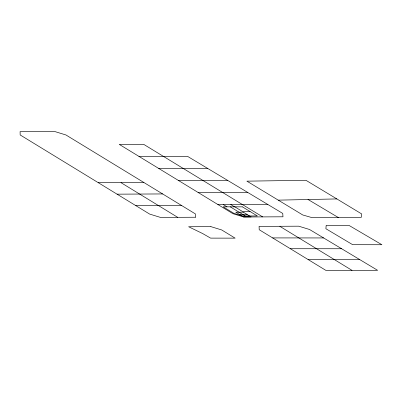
<?xml version="1.0" encoding="UTF-8"?>
<svg xmlns="http://www.w3.org/2000/svg" width="402" height="402" viewBox="0 0 402 402"><rect width="100%" height="100%" fill="white"/><g stroke="black" fill="none" stroke-linecap="round" stroke-linejoin="round"><path stroke-width="0.6" d="M278.39 200.136L336.851 198.925L361.73 213.975L361.237 217.422L312.093 217.653L302.776 214.98L246.908 181.156L305.927 180.292L336.851 198.925M98.309 182.704L143.851 182.478M162.644 193.94L117.047 194.166M181.418 205.392L135.781 205.613M262.682 216.894L143.735 144.378L119.243 144.373L232.899 213.683L243.707 216.995L282.973 216.799L282.752 213.432L187.613 156.403L138.941 156.383M279.747 226.281L259.084 226.391L259.215 229.728L325.786 270.325L377.619 270.31L309.5 229.472L298.681 226.185L279.747 226.281L352.036 270.365M207.703 168.453L158.695 168.428M227.748 180.463L178.398 180.443M247.813 192.488L198.096 192.463M272.631 237.909L323.63 237.944M290.37 248.722L341.645 248.743M359.629 259.521L308.083 259.531M267.878 204.517L217.799 204.477M250.104 211.542L242.522 211.537L234.813 206.839M239.642 214.547L247.225 214.552M307.967 199.462L338.434 217.588M230.723 204.487L234.577 206.839M230.266 206.834L245.24 215.964M223.14 204.482L226.994 206.834M177.669 217.321L120.982 182.649M326.138 225.738L325.896 228.728L352.665 244.692L381.9 244.733L349.021 225.421L326.138 225.738M195.513 217.236L160.463 217.407L149.65 214.085L20.17 134.951L20.1 131.635L55.109 131.635L65.928 134.961L195.377 213.904L195.513 217.236M210.884 226.638L188.633 226.748L202.678 233.567L210.598 238.12L235.12 238.14L221.698 229.949L210.884 226.638M242.401 206.844L223.175 206.829L233.773 213.291L242.501 215.964L257.37 215.974L242.401 206.844M243.376 212.201L235.788 212.196L243.491 216.894L251.079 216.899L243.376 212.201"/></g></svg>
